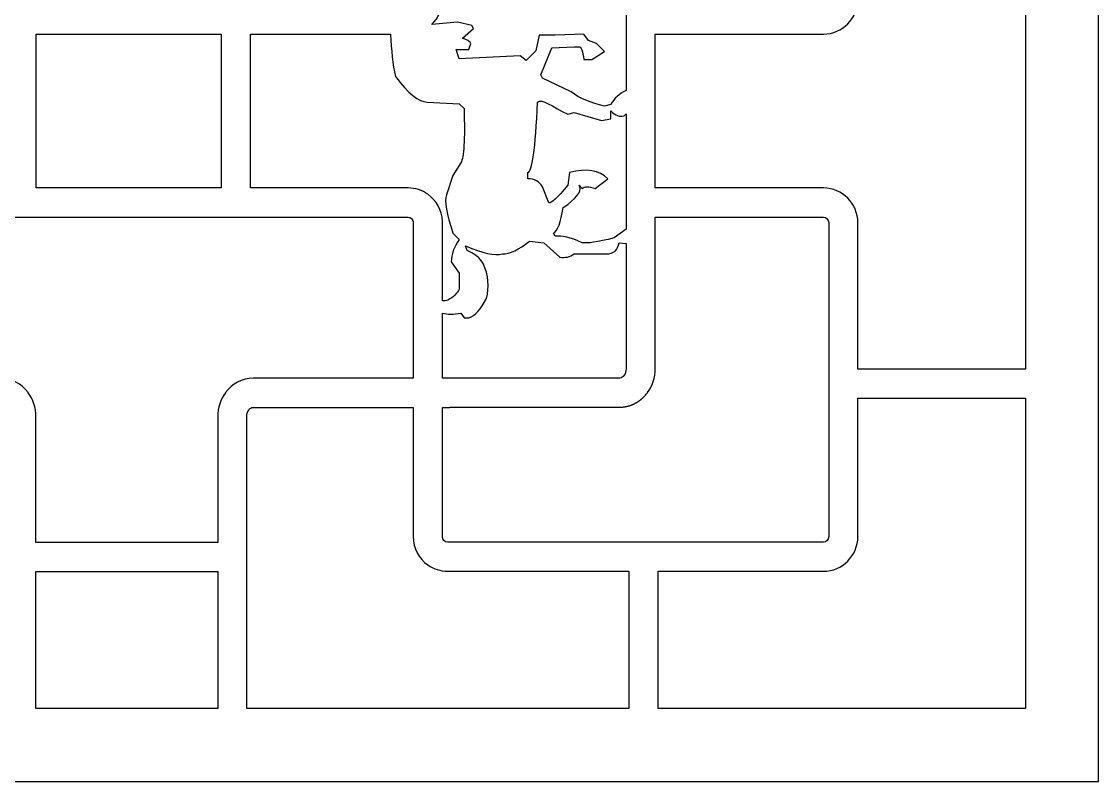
# Model space of a CAD drawing. Header units: centimetres. Extents: x 22.2 to 27, y -9 to 9.
# Drawn here: x 24.347 to 27, y -9 to -7.128 of the extents above; entities that cross this region are included whole.
import ezdxf

# ---------------------------------------------------------------- set-up
doc = ezdxf.new("R2010")
doc.units = ezdxf.units.CM
doc.header["$MEASUREMENT"] = 0
doc.layers.add('layer 1', color=7, linetype='Continuous')

msp = doc.modelspace()

# ---------------------------------------------------------------- linework, layer by layer
at = {"layer": 'layer 1', "color": 250}
for points, knots in [([(22.21547, -9.0002), (22.21547, -9.0002), (22.21547, 9.00077), (22.21547, 9.00077), (22.21547, 9.00077), (22.21547, 9.00077), (26.99978, 9.00077), (26.99978, 9.00077), (26.99978, 9.00077), (26.99978, 9.00077), (26.99978, -9.0002), (26.99978, -9.0002), (26.99978, -9.0002), (26.99978, -9.0002), (22.21547, -9.0002), (22.21547, -9.0002)], [0, 0, 0, 0, 0.2, 0.2, 0.2, 0.2, 0.4, 0.4, 0.4, 0.4, 0.6, 0.6, 0.6, 0.6, 1, 1, 1, 1]), ([(25.35753, -7.13495), (25.35753, -7.13495), (25.42098, -7.1296), (25.42098, -7.1296), (25.42098, -7.1296), (25.42098, -7.1296), (25.45634, -7.13758), (25.45634, -7.13758), (25.45634, -7.13758), (25.45634, -7.13758), (25.46046, -7.14542), (25.46046, -7.14542), (25.46046, -7.14542), (25.46046, -7.14542), (25.43294, -7.16921), (25.43294, -7.16921), (25.43294, -7.16921), (25.4485, -7.17422), (25.45506, -7.17937), (25.45261, -7.18464), (25.45261, -7.18464), (25.45261, -7.18464), (25.44837, -7.19673), (25.44837, -7.19673), (25.44837, -7.19673), (25.44837, -7.19673), (25.41712, -7.19673), (25.41712, -7.19673), (25.41712, -7.19673), (25.41712, -7.19673), (25.4251, -7.22013), (25.4251, -7.22013), (25.4251, -7.22013), (25.4251, -7.22013), (25.57464, -7.21216), (25.57464, -7.21216), (25.57464, -7.21216), (25.57464, -7.21216), (25.59007, -7.22425), (25.59007, -7.22425), (25.59007, -7.22425), (25.59007, -7.22425), (25.61386, -7.20046), (25.61386, -7.20046), (25.61386, -7.20046), (25.61386, -7.20046), (25.62171, -7.16124), (25.62171, -7.16124), (25.62171, -7.16124), (25.62171, -7.16124), (25.66131, -7.16124), (25.66131, -7.16124), (25.66131, -7.16124), (25.66131, -7.16124), (25.73203, -7.15886), (25.73203, -7.15886), (25.73203, -7.15886), (25.73203, -7.15886), (25.74374, -7.17467), (25.74374, -7.17467), (25.74374, -7.17467), (25.74374, -7.17467), (25.76341, -7.18226), (25.76341, -7.18226), (25.76341, -7.18226), (25.76341, -7.18226), (25.78296, -7.20219), (25.78296, -7.20219), (25.78296, -7.20219), (25.78296, -7.20219), (25.75171, -7.22186), (25.75171, -7.22186), (25.75171, -7.22186), (25.75171, -7.22186), (25.73203, -7.22186), (25.73203, -7.22186), (25.73203, -7.22186), (25.72934, -7.20077), (25.72535, -7.19023), (25.72008, -7.19023), (25.72008, -7.19023), (25.72008, -7.19023), (25.70838, -7.19023), (25.70838, -7.19023), (25.70838, -7.19023), (25.70838, -7.19023), (25.65334, -7.19261), (25.65334, -7.19261), (25.65334, -7.19261), (25.65334, -7.19261), (25.62582, -7.25961), (25.62582, -7.25961), (25.62582, -7.25961), (25.62582, -7.25961), (25.62968, -7.26758), (25.62968, -7.26758), (25.62968, -7.26758), (25.62968, -7.26758), (25.7004, -7.30133), (25.7004, -7.30133), (25.7004, -7.30133), (25.72149, -7.31689), (25.74901, -7.32873), (25.78296, -7.3367), (25.78296, -7.3367), (25.78296, -7.3367), (25.79877, -7.33258), (25.79877, -7.33258), (25.79877, -7.33258), (25.80653, -7.31744), (25.81888, -7.30595), (25.83606, -7.29811), (25.83606, -7.29811), (25.83606, -7.29811), (25.83606, -6.75027), (25.83606, -6.75027), (25.83606, -6.75027), (25.83606, -6.73743), (25.82901, -6.72692), (25.82038, -6.72692), (25.82038, -6.72692), (25.82038, -6.72692), (25.38358, -6.72692), (25.38358, -6.72692), (25.38358, -6.72692), (25.38358, -6.72692), (25.38358, -6.89324), (25.38358, -6.89324), (25.38358, -6.89324), (25.38358, -6.89324), (25.38353, -6.89324), (25.38353, -6.89324), (25.38353, -6.89324), (25.38353, -6.89324), (25.38353, -7.07342), (25.38353, -7.07342), (25.38353, -7.07342), (25.38353, -7.07442), (25.3835, -7.07541), (25.38347, -7.07641), (25.38347, -7.07641), (25.38347, -7.07641), (25.38353, -7.07667), (25.38353, -7.07667), (25.38353, -7.07667), (25.38267, -7.09948), (25.37284, -7.12008), (25.35753, -7.13495)], [0, 0, 0, 0, 0.0263158, 0.0263158, 0.0263158, 0.0263158, 0.0526316, 0.0526316, 0.0526316, 0.0526316, 0.0789474, 0.0789474, 0.0789474, 0.0789474, 0.1052632, 0.1052632, 0.1052632, 0.1052632, 0.1315789, 0.1315789, 0.1315789, 0.1315789, 0.1578947, 0.1578947, 0.1578947, 0.1578947, 0.1842105, 0.1842105, 0.1842105, 0.1842105, 0.2105263, 0.2105263, 0.2105263, 0.2105263, 0.2368421, 0.2368421, 0.2368421, 0.2368421, 0.2631579, 0.2631579, 0.2631579, 0.2631579, 0.2894737, 0.2894737, 0.2894737, 0.2894737, 0.3157895, 0.3157895, 0.3157895, 0.3157895, 0.3421053, 0.3421053, 0.3421053, 0.3421053, 0.3684211, 0.3684211, 0.3684211, 0.3684211, 0.3947368, 0.3947368, 0.3947368, 0.3947368, 0.4210526, 0.4210526, 0.4210526, 0.4210526, 0.4473684, 0.4473684, 0.4473684, 0.4473684, 0.4736842, 0.4736842, 0.4736842, 0.4736842, 0.5, 0.5, 0.5, 0.5, 0.5263158, 0.5263158, 0.5263158, 0.5263158, 0.5526316, 0.5526316, 0.5526316, 0.5526316, 0.5789474, 0.5789474, 0.5789474, 0.5789474, 0.6052632, 0.6052632, 0.6052632, 0.6052632, 0.6315789, 0.6315789, 0.6315789, 0.6315789, 0.6578947, 0.6578947, 0.6578947, 0.6578947, 0.6842105, 0.6842105, 0.6842105, 0.6842105, 0.7105263, 0.7105263, 0.7105263, 0.7105263, 0.7368421, 0.7368421, 0.7368421, 0.7368421, 0.7631579, 0.7631579, 0.7631579, 0.7631579, 0.7894737, 0.7894737, 0.7894737, 0.7894737, 0.8157895, 0.8157895, 0.8157895, 0.8157895, 0.8421053, 0.8421053, 0.8421053, 0.8421053, 0.8684211, 0.8684211, 0.8684211, 0.8684211, 0.8947368, 0.8947368, 0.8947368, 0.8947368, 0.9210526, 0.9210526, 0.9210526, 0.9210526, 0.9473684, 0.9473684, 0.9473684, 0.9473684, 1, 1, 1, 1]), ([(26.82037, -6.72499), (26.82037, -6.72499), (26.407, -6.72499), (26.407, -6.72499), (26.407, -6.72499), (26.407, -6.72499), (26.407, -7.07342), (26.407, -7.07342), (26.407, -7.07342), (26.407, -7.12043), (26.36889, -7.15888), (26.32232, -7.15888), (26.32232, -7.15888), (26.32232, -7.15888), (25.90783, -7.15888), (25.90783, -7.15888), (25.90783, -7.15888), (25.90783, -7.15888), (25.90783, -7.5381), (25.90783, -7.5381), (25.90783, -7.5381), (25.90783, -7.5381), (26.32232, -7.5381), (26.32232, -7.5381), (26.32232, -7.5381), (26.36889, -7.5381), (26.407, -7.57655), (26.407, -7.62356), (26.407, -7.62356), (26.407, -7.62356), (26.407, -7.98453), (26.407, -7.98453), (26.407, -7.98453), (26.407, -7.98453), (26.82037, -7.98453), (26.82037, -7.98453), (26.82037, -7.98453), (26.82037, -7.98453), (26.82037, -6.72499), (26.82037, -6.72499)], [0, 0, 0, 0, 0.0909091, 0.0909091, 0.0909091, 0.0909091, 0.1818182, 0.1818182, 0.1818182, 0.1818182, 0.2727273, 0.2727273, 0.2727273, 0.2727273, 0.3636364, 0.3636364, 0.3636364, 0.3636364, 0.4545455, 0.4545455, 0.4545455, 0.4545455, 0.5454545, 0.5454545, 0.5454545, 0.5454545, 0.6363636, 0.6363636, 0.6363636, 0.6363636, 0.7272727, 0.7272727, 0.7272727, 0.7272727, 0.8181818, 0.8181818, 0.8181818, 0.8181818, 1, 1, 1, 1]), ([(24.383, -7.15888), (24.383, -7.15888), (24.383, -7.5381), (24.383, -7.5381), (24.383, -7.5381), (24.383, -7.5381), (24.83864, -7.5381), (24.83864, -7.5381), (24.83864, -7.5381), (24.83864, -7.5381), (24.83864, -7.15888), (24.83864, -7.15888), (24.83864, -7.15888), (24.83864, -7.15888), (24.383, -7.15888), (24.383, -7.15888)], [0, 0, 0, 0, 0.2, 0.2, 0.2, 0.2, 0.4, 0.4, 0.4, 0.4, 0.6, 0.6, 0.6, 0.6, 1, 1, 1, 1]), ([(25.38358, -7.81594), (25.38792, -7.81624), (25.39246, -7.81579), (25.39719, -7.81459), (25.39719, -7.81459), (25.41057, -7.80675), (25.41982, -7.79762), (25.4251, -7.78707), (25.4251, -7.78707), (25.4251, -7.78707), (25.4251, -7.74785), (25.4251, -7.74785), (25.4251, -7.74785), (25.4251, -7.74785), (25.40517, -7.71995), (25.40517, -7.71995), (25.40517, -7.71995), (25.40517, -7.70169), (25.41172, -7.6833), (25.4251, -7.66492), (25.4251, -7.66492), (25.4251, -7.66492), (25.40928, -7.6491), (25.40928, -7.6491), (25.40928, -7.6491), (25.39346, -7.60191), (25.38819, -7.57053), (25.39346, -7.55497), (25.39346, -7.55497), (25.39346, -7.55497), (25.40928, -7.50752), (25.40928, -7.50752), (25.40928, -7.50752), (25.40928, -7.50752), (25.42882, -7.47628), (25.42882, -7.47628), (25.42882, -7.47628), (25.43667, -7.4629), (25.43924, -7.41828), (25.4368, -7.34216), (25.4368, -7.34216), (25.4368, -7.34216), (25.4251, -7.33046), (25.4251, -7.33046), (25.4251, -7.33046), (25.4251, -7.33046), (25.34627, -7.32634), (25.34627, -7.32634), (25.34627, -7.32634), (25.32518, -7.32634), (25.29895, -7.30538), (25.26758, -7.26334), (25.26758, -7.26334), (25.26113, -7.23369), (25.2572, -7.19892), (25.25594, -7.15888), (25.25594, -7.15888), (25.25594, -7.15888), (24.91041, -7.15888), (24.91041, -7.15888), (24.91041, -7.15888), (24.91041, -7.15888), (24.91041, -7.5381), (24.91041, -7.5381), (24.91041, -7.5381), (24.91041, -7.5381), (25.29885, -7.5381), (25.29885, -7.5381), (25.29885, -7.5381), (25.3169, -7.5381), (25.33368, -7.54388), (25.34746, -7.5537), (25.34746, -7.5537), (25.34746, -7.5537), (25.34749, -7.55367), (25.34749, -7.55367), (25.34749, -7.55367), (25.36846, -7.56859), (25.3825, -7.59284), (25.38353, -7.62031), (25.38353, -7.62031), (25.38353, -7.62031), (25.38347, -7.62057), (25.38347, -7.62057), (25.38347, -7.62057), (25.3835, -7.62157), (25.38353, -7.62256), (25.38353, -7.62356), (25.38353, -7.62356), (25.38353, -7.62356), (25.38353, -7.80374), (25.38353, -7.80374), (25.38353, -7.80374), (25.38353, -7.80374), (25.38358, -7.80374), (25.38358, -7.80374), (25.38358, -7.80374), (25.38358, -7.80374), (25.38358, -7.81594), (25.38358, -7.81594)], [0, 0, 0, 0, 0.0384615, 0.0384615, 0.0384615, 0.0384615, 0.0769231, 0.0769231, 0.0769231, 0.0769231, 0.1153846, 0.1153846, 0.1153846, 0.1153846, 0.1538462, 0.1538462, 0.1538462, 0.1538462, 0.1923077, 0.1923077, 0.1923077, 0.1923077, 0.2307692, 0.2307692, 0.2307692, 0.2307692, 0.2692308, 0.2692308, 0.2692308, 0.2692308, 0.3076923, 0.3076923, 0.3076923, 0.3076923, 0.3461538, 0.3461538, 0.3461538, 0.3461538, 0.3846154, 0.3846154, 0.3846154, 0.3846154, 0.4230769, 0.4230769, 0.4230769, 0.4230769, 0.4615385, 0.4615385, 0.4615385, 0.4615385, 0.5, 0.5, 0.5, 0.5, 0.5384615, 0.5384615, 0.5384615, 0.5384615, 0.5769231, 0.5769231, 0.5769231, 0.5769231, 0.6153846, 0.6153846, 0.6153846, 0.6153846, 0.6538462, 0.6538462, 0.6538462, 0.6538462, 0.6923077, 0.6923077, 0.6923077, 0.6923077, 0.7307692, 0.7307692, 0.7307692, 0.7307692, 0.7692308, 0.7692308, 0.7692308, 0.7692308, 0.8076923, 0.8076923, 0.8076923, 0.8076923, 0.8461538, 0.8461538, 0.8461538, 0.8461538, 0.8846154, 0.8846154, 0.8846154, 0.8846154, 0.9230769, 0.9230769, 0.9230769, 0.9230769, 1, 1, 1, 1]), ([(25.83606, -7.35535), (25.83453, -7.35766), (25.83265, -7.35925), (25.83041, -7.3601), (25.83041, -7.3601), (25.82023, -7.36395), (25.80932, -7.35894), (25.79877, -7.3484), (25.79877, -7.3484), (25.79877, -7.3484), (25.79877, -7.36794), (25.79877, -7.36794), (25.79877, -7.36794), (25.79877, -7.36794), (25.77537, -7.37206), (25.77537, -7.37206), (25.77537, -7.37206), (25.77537, -7.37206), (25.70838, -7.35213), (25.70838, -7.35213), (25.70838, -7.35213), (25.70838, -7.35213), (25.69256, -7.35624), (25.69256, -7.35624), (25.69256, -7.35624), (25.65308, -7.33798), (25.62827, -7.31606), (25.61798, -7.32634), (25.61798, -7.32634), (25.61271, -7.44182), (25.60473, -7.49955), (25.59419, -7.49955), (25.59419, -7.49955), (25.59419, -7.49955), (25.59419, -7.51537), (25.59419, -7.51537), (25.59419, -7.51537), (25.61001, -7.51537), (25.62184, -7.52193), (25.62968, -7.53504), (25.62968, -7.53504), (25.62968, -7.53504), (25.6455, -7.57452), (25.6455, -7.57452), (25.6455, -7.57452), (25.65077, -7.57709), (25.66646, -7.56269), (25.69256, -7.53118), (25.69256, -7.53118), (25.69256, -7.53118), (25.69667, -7.49955), (25.69667, -7.49955), (25.69667, -7.49955), (25.73859, -7.48901), (25.76997, -7.49428), (25.79093, -7.51537), (25.79093, -7.51537), (25.79093, -7.51537), (25.75955, -7.53916), (25.75955, -7.53916), (25.75955, -7.53916), (25.74374, -7.53388), (25.73319, -7.53388), (25.72792, -7.53916), (25.72792, -7.53916), (25.72792, -7.53916), (25.72008, -7.53118), (25.72008, -7.53118), (25.72008, -7.53118), (25.72805, -7.54173), (25.71892, -7.55754), (25.69256, -7.57838), (25.69256, -7.57838), (25.69256, -7.57838), (25.68086, -7.58622), (25.68086, -7.58622), (25.68086, -7.58622), (25.67558, -7.62287), (25.66761, -7.64383), (25.65707, -7.6491), (25.65707, -7.6491), (25.65707, -7.6491), (25.66131, -7.65707), (25.66131, -7.65707), (25.66131, -7.65707), (25.67687, -7.6545), (25.69912, -7.65977), (25.72792, -7.67289), (25.72792, -7.67289), (25.73846, -7.67546), (25.7647, -7.67147), (25.80675, -7.66119), (25.80675, -7.66119), (25.80675, -7.66119), (25.83606, -7.63934), (25.83606, -7.63934), (25.83606, -7.63934), (25.83606, -7.63934), (25.83606, -7.35535), (25.83606, -7.35535)], [0, 0, 0, 0, 0.0384615, 0.0384615, 0.0384615, 0.0384615, 0.0769231, 0.0769231, 0.0769231, 0.0769231, 0.1153846, 0.1153846, 0.1153846, 0.1153846, 0.1538462, 0.1538462, 0.1538462, 0.1538462, 0.1923077, 0.1923077, 0.1923077, 0.1923077, 0.2307692, 0.2307692, 0.2307692, 0.2307692, 0.2692308, 0.2692308, 0.2692308, 0.2692308, 0.3076923, 0.3076923, 0.3076923, 0.3076923, 0.3461538, 0.3461538, 0.3461538, 0.3461538, 0.3846154, 0.3846154, 0.3846154, 0.3846154, 0.4230769, 0.4230769, 0.4230769, 0.4230769, 0.4615385, 0.4615385, 0.4615385, 0.4615385, 0.5, 0.5, 0.5, 0.5, 0.5384615, 0.5384615, 0.5384615, 0.5384615, 0.5769231, 0.5769231, 0.5769231, 0.5769231, 0.6153846, 0.6153846, 0.6153846, 0.6153846, 0.6538462, 0.6538462, 0.6538462, 0.6538462, 0.6923077, 0.6923077, 0.6923077, 0.6923077, 0.7307692, 0.7307692, 0.7307692, 0.7307692, 0.7692308, 0.7692308, 0.7692308, 0.7692308, 0.8076923, 0.8076923, 0.8076923, 0.8076923, 0.8461538, 0.8461538, 0.8461538, 0.8461538, 0.8846154, 0.8846154, 0.8846154, 0.8846154, 0.9230769, 0.9230769, 0.9230769, 0.9230769, 1, 1, 1, 1]), ([(24.82986, -8.4112), (24.82986, -8.4112), (24.82986, -8.1019), (24.82986, -8.1019), (24.82986, -8.1019), (24.82986, -8.07945), (24.83712, -8.05875), (24.8492, -8.04243), (24.8492, -8.04243), (24.8492, -8.04243), (24.84909, -8.04229), (24.84909, -8.04229), (24.84909, -8.04229), (24.86515, -8.02051), (24.8898, -8.0065), (24.91731, -8.0065), (24.91731, -8.0065), (24.91731, -8.0065), (25.21077, -8.0065), (25.21077, -8.0065), (25.21077, -8.0065), (25.21077, -8.0065), (25.21077, -8.00631), (25.21077, -8.00631), (25.21077, -8.00631), (25.21077, -8.00631), (25.31139, -8.00631), (25.31139, -8.00631), (25.31139, -8.00631), (25.31139, -8.00631), (25.31139, -7.62356), (25.31139, -7.62356), (25.31139, -7.62356), (25.31139, -7.62256), (25.31141, -7.62156), (25.31145, -7.62057), (25.31145, -7.62057), (25.31015, -7.61447), (25.30497, -7.60986), (25.29885, -7.60986), (25.29885, -7.60986), (25.29885, -7.60986), (23.88999, -7.60986), (23.88999, -7.60986), (23.88999, -7.60986), (23.88395, -7.60986), (23.87883, -7.61433), (23.87745, -7.62031), (23.87745, -7.62031), (23.87745, -7.62031), (23.87745, -7.62031), (23.87745, -7.62031), (23.87745, -7.62031), (23.87745, -7.62031), (23.87744, -7.62032), (23.87744, -7.62032), (23.87744, -7.62032), (23.87744, -7.62032), (23.87742, -7.62041), (23.87742, -7.62041), (23.87742, -7.62041), (23.87742, -7.62041), (23.87741, -7.62046), (23.87741, -7.62046), (23.87741, -7.62046), (23.87741, -7.62046), (23.87741, -7.62048), (23.87741, -7.62048), (23.87741, -7.62048), (23.87741, -7.62048), (23.8774, -7.62051), (23.8774, -7.62051), (23.8774, -7.62051), (23.8774, -7.62051), (23.87734, -7.62081), (23.87734, -7.62081), (23.87734, -7.62081), (23.87734, -7.62081), (23.87734, -7.62081), (23.87734, -7.62081), (23.87734, -7.62081), (23.87734, -7.62081), (23.87729, -7.6211), (23.87729, -7.6211), (23.87729, -7.6211), (23.87729, -7.6211), (23.87728, -7.62114), (23.87728, -7.62114), (23.87728, -7.62114), (23.87728, -7.62114), (23.87728, -7.62115), (23.87728, -7.62115), (23.87728, -7.62115), (23.87728, -7.62115), (23.87723, -7.62145), (23.87723, -7.62145), (23.87723, -7.62145), (23.87723, -7.62145), (23.87722, -7.62148), (23.87722, -7.62148), (23.87722, -7.62148), (23.87722, -7.62148), (23.87722, -7.6215), (23.87722, -7.6215), (23.87722, -7.6215), (23.87722, -7.6215), (23.87721, -7.62156), (23.87721, -7.62156), (23.87721, -7.62156), (23.87714, -7.62209), (23.87709, -7.62264), (23.87708, -7.62319), (23.87708, -7.62319), (23.87708, -7.62319), (23.87708, -7.62321), (23.87708, -7.62321), (23.87708, -7.62321), (23.87708, -7.62321), (23.87708, -7.62356), (23.87708, -7.62356), (23.87708, -7.62356), (23.87708, -7.62356), (23.87708, -7.83788), (23.87708, -7.83788), (23.87708, -7.83788), (23.87708, -7.83788), (23.87751, -7.83788), (23.87751, -7.83788), (23.87751, -7.83788), (23.87751, -7.83788), (23.87751, -8.00631), (23.87751, -8.00631), (23.87751, -8.00631), (23.87751, -8.00631), (24.00104, -8.00631), (24.00104, -8.00631), (24.00104, -8.00631), (24.00104, -8.00631), (24.00104, -8.0065), (24.00104, -8.0065), (24.00104, -8.0065), (24.00104, -8.0065), (24.2945, -8.0065), (24.2945, -8.0065), (24.2945, -8.0065), (24.32201, -8.0065), (24.34665, -8.02051), (24.36271, -8.04229), (24.36271, -8.04229), (24.36271, -8.04229), (24.36261, -8.04243), (24.36261, -8.04243), (24.36261, -8.04243), (24.37469, -8.05875), (24.38194, -8.07945), (24.38194, -8.1019), (24.38194, -8.1019), (24.38194, -8.1019), (24.38194, -8.4112), (24.38194, -8.4112), (24.38194, -8.4112), (24.38194, -8.4112), (24.82986, -8.4112), (24.82986, -8.4112)], [0, 0, 0, 0, 0.0238095, 0.0238095, 0.0238095, 0.0238095, 0.047619, 0.047619, 0.047619, 0.047619, 0.0714286, 0.0714286, 0.0714286, 0.0714286, 0.0952381, 0.0952381, 0.0952381, 0.0952381, 0.1190476, 0.1190476, 0.1190476, 0.1190476, 0.1428571, 0.1428571, 0.1428571, 0.1428571, 0.1666667, 0.1666667, 0.1666667, 0.1666667, 0.1904762, 0.1904762, 0.1904762, 0.1904762, 0.2142857, 0.2142857, 0.2142857, 0.2142857, 0.2380952, 0.2380952, 0.2380952, 0.2380952, 0.2619048, 0.2619048, 0.2619048, 0.2619048, 0.2857143, 0.2857143, 0.2857143, 0.2857143, 0.3095238, 0.3095238, 0.3095238, 0.3095238, 0.3333333, 0.3333333, 0.3333333, 0.3333333, 0.3571429, 0.3571429, 0.3571429, 0.3571429, 0.3809524, 0.3809524, 0.3809524, 0.3809524, 0.4047619, 0.4047619, 0.4047619, 0.4047619, 0.4285714, 0.4285714, 0.4285714, 0.4285714, 0.452381, 0.452381, 0.452381, 0.452381, 0.4761905, 0.4761905, 0.4761905, 0.4761905, 0.5, 0.5, 0.5, 0.5, 0.5238095, 0.5238095, 0.5238095, 0.5238095, 0.547619, 0.547619, 0.547619, 0.547619, 0.5714286, 0.5714286, 0.5714286, 0.5714286, 0.5952381, 0.5952381, 0.5952381, 0.5952381, 0.6190476, 0.6190476, 0.6190476, 0.6190476, 0.6428571, 0.6428571, 0.6428571, 0.6428571, 0.6666667, 0.6666667, 0.6666667, 0.6666667, 0.6904762, 0.6904762, 0.6904762, 0.6904762, 0.7142857, 0.7142857, 0.7142857, 0.7142857, 0.7380952, 0.7380952, 0.7380952, 0.7380952, 0.7619048, 0.7619048, 0.7619048, 0.7619048, 0.7857143, 0.7857143, 0.7857143, 0.7857143, 0.8095238, 0.8095238, 0.8095238, 0.8095238, 0.8333333, 0.8333333, 0.8333333, 0.8333333, 0.8571429, 0.8571429, 0.8571429, 0.8571429, 0.8809524, 0.8809524, 0.8809524, 0.8809524, 0.9047619, 0.9047619, 0.9047619, 0.9047619, 0.9285714, 0.9285714, 0.9285714, 0.9285714, 0.952381, 0.952381, 0.952381, 0.952381, 1, 1, 1, 1]), ([(25.38358, -8.07855), (25.38358, -8.07855), (25.38358, -8.39696), (25.38358, -8.39696), (25.38358, -8.39696), (25.38358, -8.40449), (25.38939, -8.41065), (25.39649, -8.41065), (25.39649, -8.41065), (25.39649, -8.41065), (26.32232, -8.41065), (26.32232, -8.41065), (26.32232, -8.41065), (26.32942, -8.41065), (26.33523, -8.40449), (26.33523, -8.39696), (26.33523, -8.39696), (26.33523, -8.39696), (26.33523, -7.62356), (26.33523, -7.62356), (26.33523, -7.62356), (26.33523, -7.61602), (26.32942, -7.60986), (26.32232, -7.60986), (26.32232, -7.60986), (26.32232, -7.60986), (25.90783, -7.60986), (25.90783, -7.60986), (25.90783, -7.60986), (25.90783, -7.60986), (25.90783, -7.98296), (25.90783, -7.98296), (25.90783, -7.98296), (25.90783, -8.00535), (25.90061, -8.02599), (25.88859, -8.04229), (25.88859, -8.04229), (25.88859, -8.04229), (25.88859, -8.04229), (25.88859, -8.04229), (25.88859, -8.04229), (25.88859, -8.04229), (25.88839, -8.04255), (25.88839, -8.04255), (25.88839, -8.04255), (25.88799, -8.0431), (25.88757, -8.04365), (25.88715, -8.04419), (25.88715, -8.04419), (25.88715, -8.04419), (25.88699, -8.0444), (25.88699, -8.0444), (25.88699, -8.0444), (25.8865, -8.04503), (25.886, -8.04565), (25.88549, -8.04627), (25.88549, -8.04627), (25.88549, -8.04627), (25.88548, -8.04628), (25.88548, -8.04628), (25.88548, -8.04628), (25.88334, -8.04888), (25.88108, -8.05135), (25.87869, -8.05368), (25.87869, -8.05368), (25.87869, -8.05368), (25.87868, -8.05369), (25.87868, -8.05369), (25.87868, -8.05369), (25.87814, -8.05422), (25.87759, -8.05474), (25.87704, -8.05525), (25.87704, -8.05525), (25.87704, -8.05525), (25.87656, -8.05569), (25.87656, -8.05569), (25.87656, -8.05569), (25.87617, -8.05605), (25.87578, -8.0564), (25.87538, -8.05675), (25.87538, -8.05675), (25.87538, -8.05675), (25.87474, -8.05732), (25.87474, -8.05732), (25.87474, -8.05732), (25.87442, -8.05759), (25.8741, -8.05787), (25.87378, -8.05814), (25.87378, -8.05814), (25.87351, -8.05836), (25.87324, -8.05859), (25.87298, -8.05881), (25.87298, -8.05881), (25.87274, -8.059), (25.87251, -8.05919), (25.87228, -8.05938), (25.87228, -8.05938), (25.8719, -8.05968), (25.87153, -8.05998), (25.87115, -8.06027), (25.87115, -8.06027), (25.87092, -8.06045), (25.8707, -8.06062), (25.87047, -8.0608), (25.87047, -8.0608), (25.87047, -8.0608), (25.86979, -8.06131), (25.86979, -8.06131), (25.86979, -8.06131), (25.86939, -8.06161), (25.86898, -8.06191), (25.86857, -8.06221), (25.86857, -8.06221), (25.86857, -8.06221), (25.8679, -8.06269), (25.8679, -8.06269), (25.8679, -8.06269), (25.8679, -8.06269), (25.86723, -8.06316), (25.86723, -8.06316), (25.86723, -8.06316), (25.86683, -8.06344), (25.86643, -8.06371), (25.86603, -8.06398), (25.86603, -8.06398), (25.86579, -8.06414), (25.86554, -8.06431), (25.86529, -8.06447), (25.86529, -8.06447), (25.86488, -8.06474), (25.86448, -8.065), (25.86407, -8.06526), (25.86407, -8.06526), (25.86407, -8.06526), (25.86343, -8.06565), (25.86343, -8.06565), (25.86343, -8.06565), (25.86311, -8.06586), (25.86278, -8.06606), (25.86245, -8.06626), (25.86245, -8.06626), (25.86214, -8.06644), (25.86183, -8.06663), (25.86152, -8.06681), (25.86152, -8.06681), (25.86116, -8.06702), (25.86079, -8.06723), (25.86043, -8.06744), (25.86043, -8.06744), (25.86043, -8.06744), (25.85993, -8.06771), (25.85993, -8.06771), (25.85993, -8.06771), (25.85944, -8.06799), (25.85895, -8.06825), (25.85845, -8.06852), (25.85845, -8.06852), (25.85845, -8.06852), (25.85793, -8.06879), (25.85793, -8.06879), (25.85793, -8.06879), (25.85745, -8.06904), (25.85698, -8.06928), (25.8565, -8.06952), (25.8565, -8.06952), (25.85628, -8.06963), (25.85606, -8.06974), (25.85585, -8.06984), (25.85585, -8.06984), (25.85549, -8.07001), (25.85514, -8.07018), (25.85478, -8.07035), (25.85478, -8.07035), (25.85449, -8.07049), (25.8542, -8.07062), (25.85391, -8.07076), (25.85391, -8.07076), (25.85351, -8.07094), (25.85312, -8.07111), (25.85272, -8.07128), (25.85272, -8.07128), (25.85272, -8.07128), (25.8522, -8.07151), (25.8522, -8.07151), (25.8522, -8.07151), (25.85168, -8.07173), (25.85117, -8.07194), (25.85065, -8.07215), (25.85065, -8.07215), (25.85065, -8.07215), (25.85013, -8.07237), (25.85013, -8.07237), (25.85013, -8.07237), (25.84959, -8.07258), (25.84905, -8.07279), (25.8485, -8.07299), (25.8485, -8.07299), (25.8485, -8.07299), (25.84807, -8.07315), (25.84807, -8.07315), (25.84807, -8.07315), (25.84759, -8.07332), (25.84712, -8.07349), (25.84664, -8.07366), (25.84664, -8.07366), (25.84664, -8.07366), (25.84598, -8.07388), (25.84598, -8.07388), (25.84598, -8.07388), (25.84549, -8.07405), (25.845, -8.07421), (25.8445, -8.07436), (25.8445, -8.07436), (25.8445, -8.07436), (25.84411, -8.07449), (25.84411, -8.07449), (25.84411, -8.07449), (25.84354, -8.07466), (25.84297, -8.07483), (25.84239, -8.07499), (25.84239, -8.07499), (25.84239, -8.07499), (25.84195, -8.07512), (25.84195, -8.07512), (25.84195, -8.07512), (25.84136, -8.07528), (25.84077, -8.07544), (25.84017, -8.0756), (25.84017, -8.0756), (25.84017, -8.0756), (25.83984, -8.07568), (25.83984, -8.07568), (25.83984, -8.07568), (25.83928, -8.07582), (25.83871, -8.07595), (25.83815, -8.07608), (25.83815, -8.07608), (25.83815, -8.07608), (25.83772, -8.07618), (25.83772, -8.07618), (25.83772, -8.07618), (25.83717, -8.0763), (25.83663, -8.07641), (25.83608, -8.07652), (25.83608, -8.07652), (25.83608, -8.07652), (25.83567, -8.0766), (25.83567, -8.0766), (25.83567, -8.0766), (25.83507, -8.07672), (25.83447, -8.07683), (25.83387, -8.07693), (25.83387, -8.07693), (25.83387, -8.07693), (25.83346, -8.077), (25.83346, -8.077), (25.83346, -8.077), (25.83283, -8.0771), (25.8322, -8.0772), (25.83157, -8.07729), (25.83157, -8.07729), (25.83157, -8.07729), (25.83132, -8.07732), (25.83132, -8.07732), (25.83132, -8.07732), (25.83066, -8.07741), (25.82999, -8.0775), (25.82933, -8.07757), (25.82933, -8.07757), (25.82933, -8.07757), (25.82929, -8.07758), (25.82929, -8.07758), (25.82929, -8.07758), (25.82929, -8.07758), (25.82929, -8.07758), (25.82929, -8.07758), (25.82929, -8.07758), (25.82929, -8.07758), (25.82922, -8.07758), (25.82922, -8.07758), (25.82922, -8.07758), (25.82859, -8.07765), (25.82795, -8.07771), (25.82732, -8.07777), (25.82732, -8.07777), (25.82732, -8.07777), (25.82694, -8.0778), (25.82694, -8.0778), (25.82694, -8.0778), (25.82632, -8.07785), (25.82569, -8.0779), (25.82506, -8.07793), (25.82506, -8.07793), (25.82506, -8.07793), (25.82466, -8.07795), (25.82466, -8.07795), (25.82466, -8.07795), (25.82402, -8.07799), (25.82338, -8.07802), (25.82273, -8.07804), (25.82273, -8.07804), (25.82273, -8.07804), (25.82243, -8.07804), (25.82243, -8.07804), (25.82243, -8.07804), (25.82175, -8.07806), (25.82107, -8.07807), (25.82038, -8.07807), (25.82038, -8.07807), (25.82038, -8.07807), (25.40193, -8.07807), (25.40193, -8.07807), (25.40193, -8.07807), (25.40193, -8.07807), (25.40193, -8.07855), (25.40193, -8.07855), (25.40193, -8.07855), (25.40193, -8.07855), (25.38358, -8.07855), (25.38358, -8.07855)], [0, 0, 0, 0, 0.0123457, 0.0123457, 0.0123457, 0.0123457, 0.0246914, 0.0246914, 0.0246914, 0.0246914, 0.037037, 0.037037, 0.037037, 0.037037, 0.0493827, 0.0493827, 0.0493827, 0.0493827, 0.0617284, 0.0617284, 0.0617284, 0.0617284, 0.0740741, 0.0740741, 0.0740741, 0.0740741, 0.0864198, 0.0864198, 0.0864198, 0.0864198, 0.0987654, 0.0987654, 0.0987654, 0.0987654, 0.1111111, 0.1111111, 0.1111111, 0.1111111, 0.1234568, 0.1234568, 0.1234568, 0.1234568, 0.1358025, 0.1358025, 0.1358025, 0.1358025, 0.1481481, 0.1481481, 0.1481481, 0.1481481, 0.1604938, 0.1604938, 0.1604938, 0.1604938, 0.1728395, 0.1728395, 0.1728395, 0.1728395, 0.1851852, 0.1851852, 0.1851852, 0.1851852, 0.1975309, 0.1975309, 0.1975309, 0.1975309, 0.2098765, 0.2098765, 0.2098765, 0.2098765, 0.2222222, 0.2222222, 0.2222222, 0.2222222, 0.2345679, 0.2345679, 0.2345679, 0.2345679, 0.2469136, 0.2469136, 0.2469136, 0.2469136, 0.2592593, 0.2592593, 0.2592593, 0.2592593, 0.2716049, 0.2716049, 0.2716049, 0.2716049, 0.2839506, 0.2839506, 0.2839506, 0.2839506, 0.2962963, 0.2962963, 0.2962963, 0.2962963, 0.308642, 0.308642, 0.308642, 0.308642, 0.3209877, 0.3209877, 0.3209877, 0.3209877, 0.3333333, 0.3333333, 0.3333333, 0.3333333, 0.345679, 0.345679, 0.345679, 0.345679, 0.3580247, 0.3580247, 0.3580247, 0.3580247, 0.3703704, 0.3703704, 0.3703704, 0.3703704, 0.382716, 0.382716, 0.382716, 0.382716, 0.3950617, 0.3950617, 0.3950617, 0.3950617, 0.4074074, 0.4074074, 0.4074074, 0.4074074, 0.4197531, 0.4197531, 0.4197531, 0.4197531, 0.4320988, 0.4320988, 0.4320988, 0.4320988, 0.4444444, 0.4444444, 0.4444444, 0.4444444, 0.4567901, 0.4567901, 0.4567901, 0.4567901, 0.4691358, 0.4691358, 0.4691358, 0.4691358, 0.4814815, 0.4814815, 0.4814815, 0.4814815, 0.4938272, 0.4938272, 0.4938272, 0.4938272, 0.5061728, 0.5061728, 0.5061728, 0.5061728, 0.5185185, 0.5185185, 0.5185185, 0.5185185, 0.5308642, 0.5308642, 0.5308642, 0.5308642, 0.5432099, 0.5432099, 0.5432099, 0.5432099, 0.5555556, 0.5555556, 0.5555556, 0.5555556, 0.5679012, 0.5679012, 0.5679012, 0.5679012, 0.5802469, 0.5802469, 0.5802469, 0.5802469, 0.5925926, 0.5925926, 0.5925926, 0.5925926, 0.6049383, 0.6049383, 0.6049383, 0.6049383, 0.617284, 0.617284, 0.617284, 0.617284, 0.6296296, 0.6296296, 0.6296296, 0.6296296, 0.6419753, 0.6419753, 0.6419753, 0.6419753, 0.654321, 0.654321, 0.654321, 0.654321, 0.6666667, 0.6666667, 0.6666667, 0.6666667, 0.6790123, 0.6790123, 0.6790123, 0.6790123, 0.691358, 0.691358, 0.691358, 0.691358, 0.7037037, 0.7037037, 0.7037037, 0.7037037, 0.7160494, 0.7160494, 0.7160494, 0.7160494, 0.7283951, 0.7283951, 0.7283951, 0.7283951, 0.7407407, 0.7407407, 0.7407407, 0.7407407, 0.7530864, 0.7530864, 0.7530864, 0.7530864, 0.7654321, 0.7654321, 0.7654321, 0.7654321, 0.7777778, 0.7777778, 0.7777778, 0.7777778, 0.7901235, 0.7901235, 0.7901235, 0.7901235, 0.8024691, 0.8024691, 0.8024691, 0.8024691, 0.8148148, 0.8148148, 0.8148148, 0.8148148, 0.8271605, 0.8271605, 0.8271605, 0.8271605, 0.8395062, 0.8395062, 0.8395062, 0.8395062, 0.8518519, 0.8518519, 0.8518519, 0.8518519, 0.8641975, 0.8641975, 0.8641975, 0.8641975, 0.8765432, 0.8765432, 0.8765432, 0.8765432, 0.8888889, 0.8888889, 0.8888889, 0.8888889, 0.9012346, 0.9012346, 0.9012346, 0.9012346, 0.9135802, 0.9135802, 0.9135802, 0.9135802, 0.9259259, 0.9259259, 0.9259259, 0.9259259, 0.9382716, 0.9382716, 0.9382716, 0.9382716, 0.9506173, 0.9506173, 0.9506173, 0.9506173, 0.962963, 0.962963, 0.962963, 0.962963, 0.9753086, 0.9753086, 0.9753086, 0.9753086, 1, 1, 1, 1]), ([(25.83606, -7.67524), (25.83606, -7.67524), (25.8187, -7.67289), (25.8187, -7.67289), (25.8187, -7.67289), (25.816, -7.69128), (25.80546, -7.70041), (25.78707, -7.70041), (25.78707, -7.70041), (25.78707, -7.70041), (25.70838, -7.70041), (25.70838, -7.70041), (25.70838, -7.70041), (25.69783, -7.70812), (25.686, -7.71082), (25.67301, -7.70825), (25.67301, -7.70825), (25.67301, -7.70825), (25.63341, -7.67289), (25.63341, -7.67289), (25.63341, -7.67289), (25.63341, -7.67289), (25.59805, -7.66916), (25.59805, -7.66916), (25.59805, -7.66916), (25.57182, -7.68999), (25.5497, -7.70041), (25.53131, -7.70041), (25.53131, -7.70041), (25.51292, -7.70568), (25.4827, -7.69912), (25.44053, -7.68086), (25.44053, -7.68086), (25.44053, -7.68086), (25.44464, -7.69243), (25.44464, -7.69243), (25.44464, -7.69243), (25.46303, -7.70053), (25.47602, -7.71108), (25.48386, -7.72407), (25.48386, -7.72407), (25.49711, -7.753), (25.49981, -7.78193), (25.4917, -7.81073), (25.4917, -7.81073), (25.47872, -7.83684), (25.46419, -7.85253), (25.44837, -7.8578), (25.44837, -7.8578), (25.44837, -7.8578), (25.4368, -7.8578), (25.4368, -7.8578), (25.4368, -7.8578), (25.4368, -7.8578), (25.42882, -7.84622), (25.42882, -7.84622), (25.42882, -7.84622), (25.41091, -7.85023), (25.39583, -7.85024), (25.38358, -7.84627), (25.38358, -7.84627), (25.38358, -7.84627), (25.38358, -8.00631), (25.38358, -8.00631), (25.38358, -8.00631), (25.38358, -8.00631), (25.82038, -8.00631), (25.82038, -8.00631), (25.82038, -8.00631), (25.82901, -8.00631), (25.83606, -7.9958), (25.83606, -7.98296), (25.83606, -7.98296), (25.83606, -7.98296), (25.83606, -7.67524), (25.83606, -7.67524)], [0, 0, 0, 0, 0.05, 0.05, 0.05, 0.05, 0.1, 0.1, 0.1, 0.1, 0.15, 0.15, 0.15, 0.15, 0.2, 0.2, 0.2, 0.2, 0.25, 0.25, 0.25, 0.25, 0.3, 0.3, 0.3, 0.3, 0.35, 0.35, 0.35, 0.35, 0.4, 0.4, 0.4, 0.4, 0.45, 0.45, 0.45, 0.45, 0.5, 0.5, 0.5, 0.5, 0.55, 0.55, 0.55, 0.55, 0.6, 0.6, 0.6, 0.6, 0.65, 0.65, 0.65, 0.65, 0.7, 0.7, 0.7, 0.7, 0.75, 0.75, 0.75, 0.75, 0.8, 0.8, 0.8, 0.8, 0.85, 0.85, 0.85, 0.85, 0.9, 0.9, 0.9, 0.9, 1, 1, 1, 1]), ([(26.82037, -8.05629), (26.82037, -8.05629), (26.407, -8.05629), (26.407, -8.05629), (26.407, -8.05629), (26.407, -8.05629), (26.407, -8.39696), (26.407, -8.39696), (26.407, -8.39696), (26.407, -8.44396), (26.36889, -8.48242), (26.32232, -8.48242), (26.32232, -8.48242), (26.32232, -8.48242), (25.91483, -8.48242), (25.91483, -8.48242), (25.91483, -8.48242), (25.91483, -8.48242), (25.91483, -8.82079), (25.91483, -8.82079), (25.91483, -8.82079), (25.91483, -8.82079), (26.82037, -8.82079), (26.82037, -8.82079), (26.82037, -8.82079), (26.82037, -8.82079), (26.82037, -8.05629), (26.82037, -8.05629)], [0, 0, 0, 0, 0.125, 0.125, 0.125, 0.125, 0.25, 0.25, 0.25, 0.25, 0.375, 0.375, 0.375, 0.375, 0.5, 0.5, 0.5, 0.5, 0.625, 0.625, 0.625, 0.625, 0.75, 0.75, 0.75, 0.75, 1, 1, 1, 1]), ([(25.84306, -8.82079), (25.84306, -8.82079), (25.84306, -8.48242), (25.84306, -8.48242), (25.84306, -8.48242), (25.84306, -8.48242), (25.39649, -8.48242), (25.39649, -8.48242), (25.39649, -8.48242), (25.37836, -8.48242), (25.36152, -8.47659), (25.3477, -8.46669), (25.3477, -8.46669), (25.3477, -8.46669), (25.34749, -8.46685), (25.34749, -8.46685), (25.34749, -8.46685), (25.3257, -8.45134), (25.31139, -8.42576), (25.31139, -8.39696), (25.31139, -8.39696), (25.31139, -8.39696), (25.31139, -8.07855), (25.31139, -8.07855), (25.31139, -8.07855), (25.31139, -8.07855), (24.91731, -8.07855), (24.91731, -8.07855), (24.91731, -8.07855), (24.90868, -8.07855), (24.90163, -8.08906), (24.90163, -8.1019), (24.90163, -8.1019), (24.90163, -8.1019), (24.90163, -8.82079), (24.90163, -8.82079), (24.90163, -8.82079), (24.90163, -8.82079), (25.84306, -8.82079), (25.84306, -8.82079)], [0, 0, 0, 0, 0.0909091, 0.0909091, 0.0909091, 0.0909091, 0.1818182, 0.1818182, 0.1818182, 0.1818182, 0.2727273, 0.2727273, 0.2727273, 0.2727273, 0.3636364, 0.3636364, 0.3636364, 0.3636364, 0.4545455, 0.4545455, 0.4545455, 0.4545455, 0.5454545, 0.5454545, 0.5454545, 0.5454545, 0.6363636, 0.6363636, 0.6363636, 0.6363636, 0.7272727, 0.7272727, 0.7272727, 0.7272727, 0.8181818, 0.8181818, 0.8181818, 0.8181818, 1, 1, 1, 1]), ([(24.82986, -8.82079), (24.82986, -8.82079), (24.82986, -8.48297), (24.82986, -8.48297), (24.82986, -8.48297), (24.82986, -8.48297), (24.38194, -8.48297), (24.38194, -8.48297), (24.38194, -8.48297), (24.38194, -8.48297), (24.38194, -8.82079), (24.38194, -8.82079), (24.38194, -8.82079), (24.38194, -8.82079), (24.82986, -8.82079), (24.82986, -8.82079)], [0, 0, 0, 0, 0.2, 0.2, 0.2, 0.2, 0.4, 0.4, 0.4, 0.4, 0.6, 0.6, 0.6, 0.6, 1, 1, 1, 1])]:
    msp.add_open_spline(points, degree=3, knots=knots, dxfattribs=at)

doc.saveas('drawing.dxf')
